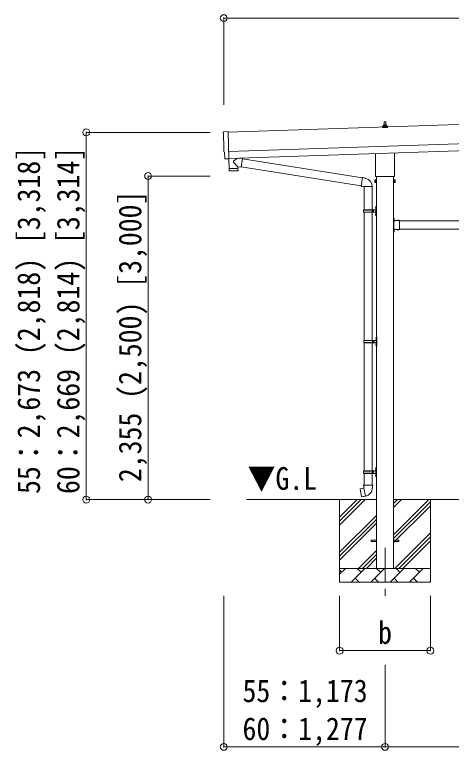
# Model space of a CAD drawing. Units: millimetres at full size, sheet at 1:50; details may follow other scales. Extents: x -14053 to 14053, y -9700 to 9700.
# Drawn here: x 974 to 4149, y -3720 to 1634 of the extents above; entities that cross this region are included whole.
import ezdxf
from ezdxf.enums import TextEntityAlignment as Align

# ---------------------------------------------------------------- set-up
doc = ezdxf.new("R2010")
doc.units = ezdxf.units.MM
doc.header["$LTSCALE"] = 50
doc.header["$PDMODE"] = 32
doc.header["$PDSIZE"] = 50
doc.linetypes.add('CHAIN1', pattern=[8, 5, -1, 1, -1])
doc.linetypes.add('USER3', pattern=[4, 3, -1])
for name, color, linetype, lineweight in [('0-1_Defpoints', 7, 'CHAIN1', 9), ('0-2_TEXT1', 4, 'Continuous', 9), ('0-3_SHAPE', 7, 'Continuous', 9), ('0-7_PARTS2', 7, 'Continuous', 9), ('0-8_TABLE1', 6, 'Continuous', 9), ('0-9_DIM1', 7, 'Continuous', 9)]:
    doc.layers.add(name, color=color, linetype=linetype, lineweight=lineweight)
doc.styles.add('ＭＳ ゴシック', font='')
doc.styles.get('ＭＳ ゴシック').set_extended_font_data('MS Gothic')

msp = doc.modelspace()

# ---------------------------------------------------------------- linework, layer by layer
at = {"layer": '0-1_Defpoints'}
msp.add_line((3666.66, -2245.61), (3666.66, -2594.61), dxfattribs=at)
at = {"layer": '0-2_TEXT1'}
for p, q in [((7908.02, 957.47), (2525.01, 778.04)), ((2529.68, 638.12), (7912.69, 817.55)), ((3648.41, 813.15), (3648.41, 820.87)), ((3684.91, 813.15), (3648.41, 813.15)), ((3648.79, 821.65), (3684.53, 821.65)), ((3649.17, 821.84), (3655.89, 823.47)), ((3656.28, 823.65), (3677.04, 823.65)), ((3656.66, 824.44), (3656.66, 828.65)), ((3657.66, 828.65), (3675.66, 828.65)), ((3660.66, 828.65), (3661.39, 852.18)), ((3662.39, 853.15), (3670.93, 853.15)), ((3671.93, 852.18), (3672.66, 828.65)), ((3676.66, 824.44), (3676.66, 828.65)), ((3684.14, 821.84), (3677.42, 823.47)), ((3684.91, 813.15), (3684.91, 820.87)), ((2493.35, 780.42), (2524.84, 783.12)), ((2524.84, 783.12), (2531.44, 585.38)), ((2531.34, 588.14), (7914.35, 767.58)), ((2500.42, 633.75), (2499.82, 633.73)), ((2501.98, 586.75), (2500.42, 633.75)), ((3598.36, 469.16), (3598.36, 623.71)), ((3734.96, 628.26), (3734.96, 469.16)), ((2511.85, 583.72), (2504.92, 583.85)), ((2512.58, 584.02), (2513.23, 584.67)), ((2513.23, 584.67), (2531.47, 584.37)), ((3592.66, 430.89), (3593.42, 432.21)), ((3592.66, 430.89), (3592.66, 413.89)), ((3599.66, 432.21), (3593.42, 432.21)), ((3596.66, 460.39), (3596.66, 465.89)), ((3734.6, 456.89), (3598.72, 456.89)), ((3599.66, 412.58), (3599.66, 432.21)), ((3599.66, 431.59), (3602.16, 431.59)), ((3602.16, 432.89), (3604.16, 432.89)), ((3602.16, 411.89), (3602.16, 432.89)), ((3604.16, 456.89), (3604.16, -2395.61)), ((3604.16, 432.89), (3604.16, 411.89)), ((3729.16, 456.89), (3729.16, -2395.61)), ((3731.16, 432.89), (3729.16, 432.89)), ((3731.16, 411.89), (3731.16, 432.89)), ((3733.66, 431.59), (3731.16, 431.59)), ((3733.66, 432.21), (3739.9, 432.21)), ((3733.66, 412.58), (3733.66, 432.21)), ((3736.66, 465.89), (3736.66, 460.39)), ((3740.66, 430.89), (3739.9, 432.21)), ((3740.66, 430.89), (3740.66, 413.89)), ((3592.66, 413.89), (3593.42, 412.58)), ((3599.66, 427.3), (3593.42, 427.3)), ((3599.66, 417.48), (3593.42, 417.48)), ((3599.66, 412.58), (3593.42, 412.58)), ((3602.16, 413.19), (3599.66, 413.19)), ((3604.16, 411.89), (3602.16, 411.89)), ((3729.16, 411.89), (3731.16, 411.89)), ((3731.16, 413.19), (3733.66, 413.19)), ((3733.66, 427.3), (3739.9, 427.3)), ((3733.66, 417.48), (3739.9, 417.48)), ((3733.66, 412.58), (3739.9, 412.58)), ((3740.66, 413.89), (3739.9, 412.58)), ((3731.16, 155.39), (3729.16, 155.39)), ((3729.16, 148.39), (3731.16, 148.39)), ((3729.16, 142.39), (3731.16, 142.39)), ((3729.66, 132.39), (3729.66, 72.39)), ((3735.16, 132.39), (3729.66, 132.39)), ((3731.16, 155.39), (3731.16, 135.39)), ((3731.67, 151.29), (3731.16, 151.29)), ((3731.67, 139.49), (3731.16, 139.49)), ((3771.16, 135.39), (3731.16, 135.39)), ((3735.16, 133.39), (3731.16, 133.39)), ((3731.16, 131.39), (3735.16, 131.39)), ((3731.16, 131.39), (3731.16, 73.39)), ((3731.67, 151.29), (3731.67, 139.49)), ((3735.16, 131.39), (3735.16, 133.39)), ((3756.26, 135.9), (3756.26, 135.39)), ((3768.06, 135.9), (3756.26, 135.9)), ((3768.06, 135.9), (3768.06, 135.39)), ((3771.16, 135.39), (3771.16, 69.39)), ((3771.16, 132.39), (6662.16, 132.39)), ((3729.16, 62.39), (3731.16, 62.39)), ((3729.16, 56.39), (3731.16, 56.39)), ((3735.16, 72.39), (3729.66, 72.39)), ((3731.16, 73.39), (3735.16, 73.39)), ((3731.16, 71.39), (3735.16, 71.39)), ((3771.16, 69.39), (3731.16, 69.39)), ((3731.16, 69.39), (3731.16, 49.39)), ((3731.67, 65.29), (3731.16, 65.29)), ((3731.67, 65.29), (3731.67, 53.49)), ((3735.16, 73.39), (3735.16, 71.39)), ((3756.26, 68.88), (3756.26, 69.39)), ((3768.06, 68.88), (3756.26, 68.88)), ((3768.06, 68.88), (3768.06, 69.39)), ((3771.16, 72.39), (6662.16, 72.39)), ((3731.16, 49.39), (3729.16, 49.39)), ((3731.67, 53.49), (3731.16, 53.49)), ((3566.66, -2200.11), (3566.66, -2191.11)), ((3566.66, -2191.11), (3604.16, -2191.11)), ((3729.16, -2191.11), (3766.66, -2191.11)), ((3766.66, -2200.11), (3766.66, -2191.11)), ((3566.66, -2200.11), (3604.16, -2200.11)), ((3729.16, -2200.11), (3766.66, -2200.11))]:
    msp.add_line(p, q, dxfattribs=at)
at = {"layer": '0-2_TEXT1', "linetype": 'USER3'}
for p, q in [((3730.99, 146.54), (3730.38, 145.39)), ((3730.99, 144.25), (3730.38, 145.39)), ((3733.77, 147.89), (3730.99, 146.54)), ((3733.77, 142.89), (3730.99, 144.25)), ((3759.66, 138), (3761.01, 135.22)), ((3761.01, 135.22), (3762.16, 134.61)), ((3763.3, 135.22), (3762.16, 134.61)), ((3764.66, 138), (3763.3, 135.22)), ((3730.99, 60.54), (3730.38, 59.39)), ((3730.99, 58.25), (3730.38, 59.39)), ((3733.77, 61.89), (3730.99, 60.54)), ((3733.77, 56.89), (3730.99, 58.25)), ((3759.66, 66.78), (3761.01, 69.56)), ((3761.01, 69.56), (3762.16, 70.17)), ((3763.3, 69.56), (3762.16, 70.17)), ((3764.66, 66.78), (3763.3, 69.56))]:
    msp.add_line(p, q, dxfattribs=at)
at = {"layer": '0-2_TEXT1'}
for centre, radius, start, end in [((3649.41, 820.87), 1, 103.62699, 180), ((3655.66, 824.44), 1, 283.62699, 0), ((3660.74, 828.02), 4.13, 90, 171.17633), ((3657.66, 827.65), 1, 90, 180), ((3662.39, 852.15), 1, 90, 178.60509), ((3669.99, 828.65), 4.83, 133.60282, 180), ((3663.33, 828.65), 4.83, 0, 46.39718), ((3670.93, 852.15), 1, 1.39491, 90), ((3672.57, 828.02), 4.13, 8.82367, 90), ((3675.66, 827.65), 1, 0, 90), ((3677.66, 824.44), 1, 180, 256.37301), ((3683.91, 820.87), 1, 0, 76.37301), ((3597, 429.75), 4.34, 145.61575, 214.38425), ((3600.66, 465.89), 4, 125.09963, 180), ((3600.66, 460.39), 4, 180, 194.47751), ((3600.66, 460.39), 4, 194.47751, 241.04498), ((3732.66, 460.39), 4, 298.95502, 345.52249), ((3732.66, 465.89), 4, 0, 54.90037), ((3732.66, 460.39), 4, 345.52249, 0), ((3736.31, 429.75), 4.34, 325.61575, 34.38425), ((3608.9, 422.39), 16.24, 162.41205, 197.58795), ((3597, 415.03), 4.34, 145.61575, 214.38425), ((3724.42, 422.39), 16.24, 342.41205, 17.58795), ((3736.31, 415.03), 4.34, 325.61575, 34.38425), ((3731.16, 135.39), 2, 180, 270), ((3725.93, 145.39), 8.23, 314.2189, 45.7811), ((3762.16, 130.16), 8.23, 44.2189, 135.7811), ((3731.16, 69.39), 2, 90, 180), ((3725.93, 59.39), 8.23, 314.2189, 45.7811), ((3762.16, 74.62), 8.23, 224.2189, 315.7811)]:
    msp.add_arc(centre, radius, start, end, dxfattribs=at)
for centre, major_axis, ratio, start_param, end_param in [((2493.6, 777.43), (-3, -0.1), 0.99863, 4.7647489, 6.2979817), ((-2267.27, 548.27), (4760.73, 158.69), 0.99863, 6.2686928, 6.2979817), ((2499.67, 638.13), (-4.4, -0.15), 0.99863, 6.2686928, 7.8539816), ((2504.99, 586.86), (-2.11, -2.14), 0.9974, 5.5252311, 7.0411395), ((2511.87, 584.72), (-0.704, -0.714), 0.9974, 0.7579542, 1.5707963)]:
    msp.add_ellipse(centre, major_axis=major_axis, ratio=ratio, start_param=start_param, end_param=end_param, dxfattribs=at)
at = {"layer": '0-3_SHAPE'}
for p, q in [((3604.16, -1895.61), (2660, -1895.61)), ((3336.66, -2024.09), (3465.14, -1895.61)), ((3336.66, -2052.38), (3493.43, -1895.61)), ((3336.66, -2080.66), (3521.71, -1895.61)), ((3336.66, -1895.61), (3336.66, -2495.61)), ((3729.16, -1924.43), (3757.98, -1895.61)), ((3729.16, -1952.72), (3786.27, -1895.61)), ((3729.16, -2150.71), (3984.26, -1895.61)), ((6704.16, -1895.61), (3729.16, -1895.61)), ((3729.16, -2178.99), (3996.66, -1911.49)), ((3996.66, -1895.61), (3996.66, -2495.61)), ((3729.16, -2207.28), (3996.66, -1939.78)), ((3336.66, -2278.65), (3604.16, -2011.15)), ((3336.66, -2306.93), (3604.16, -2039.43)), ((3336.66, -2335.22), (3604.16, -2067.72)), ((3738.82, -2395.61), (3996.66, -2137.77)), ((3767.1, -2395.61), (3996.66, -2166.05)), ((3795.39, -2395.61), (3996.66, -2194.34)), ((3474.26, -2395.61), (3604.16, -2265.71)), ((3502.54, -2395.61), (3604.16, -2293.99)), ((3530.83, -2395.61), (3604.16, -2322.28)), ((3336.66, -2438.5), (3379.55, -2395.61)), ((3336.66, -2395.61), (3996.66, -2395.61)), ((3420.97, -2495.61), (3520.97, -2395.61)), ((3492.42, -2424.16), (3463.87, -2395.61)), ((3562.4, -2495.61), (3662.4, -2395.61)), ((3633.84, -2424.16), (3605.29, -2395.61)), ((3703.82, -2495.61), (3803.82, -2395.61)), ((3775.26, -2424.16), (3746.71, -2395.61)), ((3845.24, -2495.61), (3945.24, -2395.61)), ((3916.68, -2424.16), (3888.13, -2395.61)), ((3993.37, -2395.61), (3996.66, -2392.33)), ((3351, -2424.16), (3336.66, -2409.82)), ((3996.66, -2495.61), (3336.66, -2495.61)), ((3449.53, -2467.06), (3478.08, -2495.61)), ((3590.95, -2467.06), (3619.5, -2495.61)), ((3732.37, -2467.06), (3760.92, -2495.61)), ((3873.79, -2467.06), (3902.34, -2495.61))]:
    msp.add_line(p, q, dxfattribs=at)
at = {"layer": '0-8_TABLE1'}
for p, q in [((2494.02, 1608.5), (7943.69, 1608.5)), ((2494.02, 1608.5), (2494.02, 977.12)), ((1494.02, 777), (1494.02, -1895.61)), ((1494.02, 777), (2394.02, 777)), ((1944.02, 459.39), (1944.02, -1895.61)), ((1944.02, 459.39), (2394.02, 459.39)), ((1494.02, -1895.61), (2394.02, -1895.61)), ((2494.02, -3694.61), (2494.02, -2594.61)), ((3336.66, -2994.61), (3336.66, -2594.61)), ((3996.66, -2994.61), (3996.66, -2594.61)), ((3336.66, -2994.61), (3996.66, -2994.61)), ((3666.66, -3694.61), (3666.66, -3096.61)), ((3666.66, -3694.61), (2494.02, -3694.61)), ((3666.66, -3694.61), (6766.66, -3694.61))]:
    msp.add_line(p, q, dxfattribs=at)
for p in [(2494.02, 1608.5), (1494.02, 777), (1944.02, 459.39), (1494.02, -1895.61), (1944.02, -1895.61), (3336.66, -2994.61), (3996.66, -2994.61), (2494.02, -3694.61), (3666.66, -3694.61)]:
    msp.add_point(p, dxfattribs=at)
at = {"layer": '0-9_DIM1'}
for p, q in [((2592.76, 590.19), (2565.55, 567.16)), ((2630.45, 586.9), (2604.54, 590.58)), ((2531.07, 584.38), (2533.44, 513.17)), ((2531.44, 585.38), (2531.47, 584.38)), ((2597.01, 527.31), (2565.51, 559.83)), ((2630.45, 586.9), (2621.49, 523.83)), ((2630.69, 584.99), (3502.79, 446.14)), ((2533.44, 513.17), (2597.41, 515.3)), ((2597.44, 514.3), (2533.48, 512.17)), ((2533.48, 512.17), (2534.14, 499.13)), ((2594.75, 498.21), (2537.24, 496.29)), ((2537.94, 513.32), (2537.99, 512.32)), ((2592.91, 515.15), (2592.93, 514.15)), ((2597.01, 527.31), (2597.41, 515.3)), ((2597.01, 527.31), (2621.49, 523.83)), ((2597.65, 501.25), (2597.44, 514.3)), ((2621.25, 525.74), (3492.37, 387.04)), ((3503.11, 447.96), (3492.05, 385.23)), ((3503.11, 447.96), (3522.75, 444.14)), ((3507.82, 449.31), (3508.23, 446.96)), ((3522.75, 444.14), (3524.43, 442.51)), ((3524.43, 442.51), (3526.55, 442.06)), ((3492.05, 385.23), (3511.81, 382.1)), ((3492.05, 385.23), (3492.45, 382.97)), ((3492.45, 382.97), (3496.01, 382.35)), ((3496.01, 382.35), (3497.2, 384.41)), ((3511.81, 382.1), (3514.01, 383.08)), ((3574.31, 382.69), (3513.12, 382.69)), ((3514.16, 382.69), (3514.16, 213.39)), ((3574.16, 382.69), (3574.16, 213.39)), ((3597.86, 230.54), (3599.9, 229.54)), ((3597.86, 226.24), (3599.9, 227.24)), ((3599.13, 232.54), (3599.13, 224.24)), ((3599.13, 232.54), (3599.76, 232.54)), ((3599.13, 224.24), (3599.76, 224.24)), ((3599.76, 232.54), (3600.16, 232.14)), ((3599.76, 232.54), (3599.76, 224.24)), ((3599.76, 224.24), (3600.16, 224.64)), ((3599.9, 229.54), (3600.51, 228.39)), ((3599.9, 227.24), (3600.51, 228.39)), ((3600.16, 236.39), (3603.16, 237.89)), ((3600.16, 236.39), (3600.16, 172.39)), ((3603.16, 237.89), (3604.16, 237.89)), ((3603.16, 237.89), (3603.16, 170.89)), ((3604.16, 237.89), (3604.16, 170.89)), ((3511.16, 211.39), (3561.49, 211.39)), ((3511.16, 197.39), (3561.49, 197.39)), ((3512.16, 213.39), (3512.16, 211.39)), ((3512.16, 213.39), (3598.16, 213.39)), ((3512.16, 195.39), (3512.16, 197.39)), ((3512.16, 195.39), (3598.16, 195.39)), ((3514.16, 195.39), (3514.16, -736.61)), ((3571.16, 213.39), (3571.16, 208.89)), ((3571.16, 199.89), (3573.16, 199.89)), ((3571.16, 195.39), (3571.16, 199.89)), ((3574.16, 195.39), (3574.16, -736.61)), ((3579.16, 213.39), (3579.16, 195.39)), ((3579.16, 199.89), (3582.16, 199.89)), ((3597.86, 182.54), (3599.9, 181.54)), ((3597.86, 178.24), (3599.9, 179.24)), ((3599.13, 184.54), (3599.13, 176.24)), ((3599.13, 184.54), (3599.76, 184.54)), ((3599.13, 176.24), (3599.76, 176.24)), ((3599.76, 184.54), (3600.16, 184.14)), ((3599.76, 184.54), (3599.76, 176.24)), ((3599.76, 176.24), (3600.16, 176.64)), ((3599.9, 181.54), (3600.51, 180.39)), ((3599.9, 179.24), (3600.51, 180.39)), ((3600.16, 172.39), (3603.16, 170.89)), ((3603.16, 170.89), (3604.16, 170.89)), ((3513.66, -738.61), (3563.99, -738.61)), ((3514.66, -736.61), (3514.66, -738.61)), ((3514.66, -736.61), (3600.66, -736.61)), ((3573.66, -736.61), (3573.66, -741.11)), ((3581.66, -736.61), (3581.66, -754.61)), ((3600.36, -719.46), (3602.4, -720.46)), ((3600.36, -723.76), (3602.4, -722.76)), ((3601.63, -717.46), (3601.63, -725.76)), ((3601.63, -717.46), (3602.26, -717.46)), ((3601.63, -725.76), (3602.26, -725.76)), ((3602.26, -717.46), (3602.66, -717.86)), ((3602.26, -717.46), (3602.26, -725.76)), ((3602.26, -725.76), (3602.66, -725.36)), ((3602.4, -720.46), (3603.01, -721.61)), ((3602.4, -722.76), (3603.01, -721.61)), ((3602.66, -713.61), (3605.66, -712.11)), ((3602.66, -713.61), (3602.66, -777.61)), ((3605.66, -712.11), (3606.66, -712.11)), ((3605.66, -712.11), (3605.66, -779.11)), ((3606.66, -712.11), (3606.66, -779.11)), ((3513.66, -752.61), (3563.99, -752.61)), ((3514.16, -754.6), (3514.16, -1686.61)), ((3514.66, -754.61), (3514.66, -752.61)), ((3514.66, -754.61), (3600.66, -754.61)), ((3573.66, -750.11), (3575.66, -750.11)), ((3573.66, -754.61), (3573.66, -750.11)), ((3574.16, -754.6), (3574.16, -1686.61)), ((3581.66, -750.11), (3584.66, -750.11)), ((3600.36, -767.46), (3602.4, -768.46)), ((3600.36, -771.76), (3602.4, -770.76)), ((3601.63, -765.46), (3601.63, -773.76)), ((3601.63, -765.46), (3602.26, -765.46)), ((3601.63, -773.76), (3602.26, -773.76)), ((3602.26, -765.46), (3602.66, -765.86)), ((3602.26, -765.46), (3602.26, -773.76)), ((3602.26, -773.76), (3602.66, -773.36)), ((3602.4, -768.46), (3603.01, -769.61)), ((3602.4, -770.76), (3603.01, -769.61)), ((3602.66, -777.61), (3605.66, -779.11)), ((3605.66, -779.11), (3606.66, -779.11)), ((3511.16, -1688.61), (3561.49, -1688.61)), ((3511.16, -1702.61), (3561.49, -1702.61)), ((3512.16, -1686.61), (3512.16, -1688.61)), ((3512.16, -1686.61), (3598.16, -1686.61)), ((3512.16, -1704.61), (3512.16, -1702.61)), ((3512.16, -1704.61), (3598.16, -1704.61)), ((3514.16, -1704.61), (3514.16, -1789.54)), ((3571.16, -1686.61), (3571.16, -1691.11)), ((3571.16, -1700.11), (3573.16, -1700.11)), ((3571.16, -1704.61), (3571.16, -1700.11)), ((3574.16, -1704.61), (3574.16, -1789.54)), ((3579.16, -1686.61), (3579.16, -1704.61)), ((3579.16, -1700.11), (3582.16, -1700.11)), ((3597.86, -1669.46), (3599.9, -1670.46)), ((3597.86, -1673.76), (3599.9, -1672.76)), ((3599.13, -1667.46), (3599.13, -1675.76)), ((3599.13, -1667.46), (3599.76, -1667.46)), ((3599.13, -1675.76), (3599.76, -1675.76)), ((3599.76, -1667.46), (3600.16, -1667.86)), ((3599.76, -1667.46), (3599.76, -1675.76)), ((3599.76, -1675.76), (3600.16, -1675.36)), ((3599.9, -1670.46), (3600.51, -1671.61)), ((3599.9, -1672.76), (3600.51, -1671.61)), ((3600.16, -1663.61), (3603.16, -1662.11)), ((3600.16, -1663.61), (3600.16, -1727.61)), ((3603.16, -1662.11), (3604.16, -1662.11)), ((3603.16, -1662.11), (3603.16, -1729.11)), ((3604.16, -1662.11), (3604.16, -1729.11)), ((3597.86, -1717.46), (3599.9, -1718.46)), ((3597.86, -1721.76), (3599.9, -1720.76)), ((3599.13, -1715.46), (3599.13, -1723.76)), ((3599.13, -1715.46), (3599.76, -1715.46)), ((3599.13, -1723.76), (3599.76, -1723.76)), ((3599.76, -1715.46), (3600.16, -1715.86)), ((3599.76, -1715.46), (3599.76, -1723.76)), ((3599.76, -1723.76), (3600.16, -1723.36)), ((3599.9, -1718.46), (3600.51, -1719.61)), ((3599.9, -1720.76), (3600.51, -1719.61)), ((3600.16, -1727.61), (3603.16, -1729.11)), ((3603.16, -1729.11), (3604.16, -1729.11)), ((3484.89, -1819.16), (3494.51, -1873.72)), ((3498.44, -1815.38), (3498.23, -1815.63)), ((3500.41, -1815.01), (3498.44, -1815.38)), ((3500.69, -1815.17), (3500.41, -1815.01)), ((3512.31, -1789.54), (3510.16, -1790.32)), ((3510.16, -1790.32), (3510.16, -1793.94)), ((3510.16, -1793.94), (3512.4, -1794.75)), ((3512.31, -1789.54), (3512.66, -1809.54)), ((3576.01, -1789.54), (3512.31, -1789.54)), ((3512.66, -1809.54), (3514.01, -1811.54)), ((3523.92, -1870.03), (3513.79, -1812.56)), ((3513.81, -1811.74), (3513.81, -1812.44)), ((3514.01, -1811.54), (3513.98, -1811.54)), ((3574.35, -1811.48), (3574.27, -1813.64)), ((3575.66, -1809.54), (3574.35, -1811.48)), ((3576.01, -1789.54), (3575.66, -1809.54)), ((3578.16, -1793.94), (3575.92, -1794.75)), ((3576.01, -1789.54), (3578.16, -1790.32)), ((3578.16, -1790.32), (3578.16, -1793.94)), ((3523.65, -1869.94), (3495.67, -1874.54)), ((3508.53, -1872.63), (3508.25, -1872.47)), ((3510.51, -1872.3), (3508.53, -1872.63)), ((3510.72, -1872.07), (3510.51, -1872.3)), ((3524.23, -1870.8), (3523.98, -1870.13)), ((3495.67, -1874.54), (3494.51, -1873.72))]:
    msp.add_line(p, q, dxfattribs=at)
for points in [[(3503.11, 447.96), (3504.25, 449.94), (3507.82, 449.31)], [(3571.16, 208.89), (3573.16, 208.89), (3573.16, 199.89)], [(3579.16, 208.89), (3582.16, 208.89), (3582.16, 199.89)], [(3573.66, -741.11), (3575.66, -741.11), (3575.66, -750.11)], [(3581.66, -741.11), (3584.66, -741.11), (3584.66, -750.11)], [(3571.16, -1691.11), (3573.16, -1691.11), (3573.16, -1700.11)], [(3579.16, -1691.11), (3582.16, -1691.11), (3582.16, -1700.11)], [(3513.57, -1812.74), (3485.7, -1817.99), (3484.89, -1819.16)]]:
    msp.add_lwpolyline(points, dxfattribs=at)
for centre, radius, start, end in [((2568.93, 563.48), 5, 132.56466, 226.88314), ((2537.13, 499.29), 3, 182.90915, 271.95747), ((2594.65, 501.2), 3, 271.90915, 0.90915), ((3514.01, 383.08), 60.3, 359.62495, 78), ((3603.46, 228.39), 6, 136.21765, 223.78235), ((3598.16, 215.39), 2, 270, 359.99998), ((3559.91, 204.39), 49.25, 171.82876, 180.00002), ((3559.91, 204.39), 49.25, 180.00002, 188.17127), ((3561.49, 213.39), 2, 270, 359.99998), ((3561.49, 195.39), 2, 0.00005, 90.00004), ((3603.46, 180.39), 6, 136.21765, 223.78235), ((3598.16, 193.39), 2, 0.00005, 90.00004), ((3562.41, -745.61), 49.25, 171.82876, 180.00002), ((3562.41, -745.61), 49.25, 180.00002, 188.17127), ((3563.99, -736.61), 2, 270, 359.99998), ((3605.96, -721.61), 6, 136.21765, 223.78235), ((3600.66, -734.61), 2, 270, 359.99998), ((3563.99, -754.61), 2, 0.00005, 90.00004), ((3605.96, -769.61), 6, 136.21765, 223.78235), ((3600.66, -756.61), 2, 0.00005, 90.00004), ((3559.91, -1695.61), 49.25, 171.82876, 180.00002), ((3559.91, -1695.61), 49.25, 180.00002, 188.17127), ((3561.49, -1686.61), 2, 270, 359.99998), ((3561.49, -1704.61), 2, 0.00005, 90.00004), ((3603.46, -1671.61), 6, 136.21765, 223.78235), ((3598.16, -1684.61), 2, 270, 359.99998), ((3598.16, -1706.61), 2, 0.00005, 90.00004), ((3603.46, -1719.61), 6, 136.21765, 223.78235), ((3513.51, -1812.44), 0.3, 280.66842, 0), ((3514.01, -1811.74), 0.2, 100, 180), ((3514.01, -1811.54), 60.3, 279.96938, 358), ((3523.7, -1870.24), 0.3, 20, 99.33158), ((3524.41, -1870.73), 0.2, 200, 279.96938)]:
    msp.add_arc(centre, radius, start, end, dxfattribs=at)

# ---------------------------------------------------------------- texts
at = {"layer": '0-7_PARTS2', "style": 'ＭＳ ゴシック', "width": 0.9}
msp.add_text('▼G.L', height=165, dxfattribs=at).set_placement((2667.28, -1873.39), align=Align.BOTTOM_LEFT)
at = {"layer": '0-8_TABLE1', "color": 7, "style": 'ＭＳ ゴシック', "width": 0.9}
for s, p in [('55：2,673 (2,818) [3,318]', (1206.95, -1854.3)), ('60：2,669 (2,814) [3,314]', (1494.02, -1854.3)), ('2,355 (2,500) [3,000]', (1944.02, -1768.11))]:
    msp.add_text(s, height=165, rotation=90, dxfattribs=at).set_placement(p, align=Align.BOTTOM_LEFT)
for s, p in [('b', (3616.66, -2994.61)), ('55：1,173', (2630.34, -3418.57)), ('60：1,277', (2630.34, -3694.61))]:
    msp.add_text(s, height=165, dxfattribs=at).set_placement(p, align=Align.BOTTOM_LEFT)

doc.saveas('drawing.dxf')
